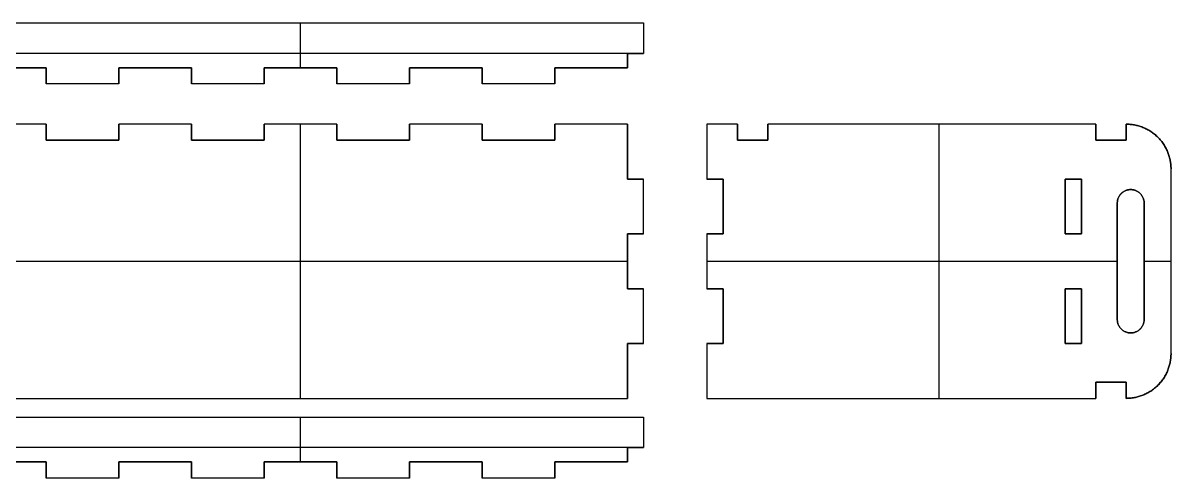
# Model space of a CAD drawing. Header units: millimetres. Extents: x -9556 to -1947, y -3269 to 306.
# Drawn here: x -3716 to -2435, y -1374 to -866 of the extents above; entities that cross this region are included whole.
import ezdxf

# ---------------------------------------------------------------- set-up
doc = ezdxf.new("R2010")
doc.units = ezdxf.units.MM
doc.header["$MEASUREMENT"] = 0
doc.layers.add('2 TRAY TROLLEY$PARTS LAID OUT$TROLLY', color=7, linetype='Continuous', true_color=0x000000)

msp = doc.modelspace()

# ---------------------------------------------------------------- linework, layer by layer
at = {"layer": '2 TRAY TROLLEY$PARTS LAID OUT$TROLLY', "color": 6, "true_color": 0xff00ff}
for p, q in [((-3789.7, -866.5, -41), (-3023.7, -866.5, -41)), ((-3406.7, -866.5, -32), (-3406.7, -866.5, -50)), ((-3406.7, -916.5, -50), (-3406.7, -866.5, -50)), ((-3406.7, -916.5, -32), (-3406.7, -866.5, -32)), ((-3023.7, -866.5, -41), (-3023.7, -900.5, -41)), ((-3041.7, -900.5, -50), (-3771.7, -900.5, -50)), ((-3041.7, -900.5, -32), (-3771.7, -900.5, -32)), ((-3771.7, -916.5, -39.8), (-3690.6, -916.5, -39.8)), ((-3609.4, -916.5, -39.8), (-3528.3, -916.5, -39.8)), ((-3568.9, -916.5, -32), (-3568.9, -916.5, -50)), ((-3447.2, -916.5, -39.8), (-3366.1, -916.5, -39.8)), ((-3406.7, -916.5, -32), (-3406.7, -916.5, -50)), ((-3285, -916.5, -39.8), (-3203.9, -916.5, -39.8)), ((-3244.4, -916.5, -32), (-3244.4, -916.5, -50)), ((-3122.8, -916.5, -39.8), (-3041.7, -916.5, -39.8)), ((-3082.2, -916.5, -32), (-3082.2, -916.5, -50)), ((-3609.4, -934.5, -41), (-3690.6, -934.5, -41)), ((-3447.2, -934.5, -41), (-3528.3, -934.5, -41)), ((-3285, -934.5, -41), (-3366.1, -934.5, -41)), ((-3122.8, -934.5, -41), (-3203.9, -934.5, -41)), ((-3789.7, -1306.5, -41), (-3023.7, -1306.5, -41)), ((-3406.7, -1306.5, -32), (-3406.7, -1306.5, -50)), ((-3406.7, -1356.5, -50), (-3406.7, -1306.5, -50)), ((-3406.7, -1356.5, -32), (-3406.7, -1306.5, -32)), ((-3023.7, -1306.5, -41), (-3023.7, -1340.5, -41)), ((-3041.7, -1340.5, -50), (-3771.7, -1340.5, -50)), ((-3041.7, -1340.5, -32), (-3771.7, -1340.5, -32)), ((-3771.7, -1356.5, -39.8), (-3690.6, -1356.5, -39.8)), ((-3609.4, -1356.5, -39.8), (-3528.3, -1356.5, -39.8)), ((-3568.9, -1356.5, -32), (-3568.9, -1356.5, -50)), ((-3447.2, -1356.5, -39.8), (-3366.1, -1356.5, -39.8)), ((-3406.7, -1356.5, -32), (-3406.7, -1356.5, -50)), ((-3285, -1356.5, -39.8), (-3203.9, -1356.5, -39.8)), ((-3244.4, -1356.5, -32), (-3244.4, -1356.5, -50)), ((-3122.8, -1356.5, -39.8), (-3041.7, -1356.5, -39.8)), ((-3082.2, -1356.5, -32), (-3082.2, -1356.5, -50)), ((-3609.4, -1374.5, -41), (-3690.6, -1374.5, -41)), ((-3447.2, -1374.5, -41), (-3528.3, -1374.5, -41)), ((-3285, -1374.5, -41), (-3366.1, -1374.5, -41)), ((-3122.8, -1374.5, -41), (-3203.9, -1374.5, -41))]:
    msp.add_line(p, q, dxfattribs=at)
at = {"layer": '2 TRAY TROLLEY$PARTS LAID OUT$TROLLY', "color": 5, "true_color": 0x0000ff}
for p, q in [((-3690.6, -979.5, -41), (-3771.7, -979.5, -41)), ((-3528.3, -979.5, -41), (-3609.4, -979.5, -41)), ((-3366.1, -979.5, -41), (-3447.2, -979.5, -41)), ((-3406.7, -1285.5, -32), (-3406.7, -979.5, -32)), ((-3406.7, -1285.5, -50), (-3406.7, -979.5, -50)), ((-3406.7, -979.5, -50), (-3406.7, -979.5, -32)), ((-3203.9, -979.5, -41), (-3285, -979.5, -41)), ((-3041.7, -979.5, -41), (-3122.8, -979.5, -41)), ((-3690.6, -988.5, -32), (-3690.6, -988.5, -50)), ((-3690.6, -997.5, -32), (-3690.6, -997.5, -50)), ((-3650, -997.5, -32), (-3650, -997.5, -50)), ((-3609.4, -988.5, -32), (-3609.4, -988.5, -50)), ((-3609.4, -997.5, -50), (-3609.4, -997.5, -32)), ((-3528.3, -988.5, -32), (-3528.3, -988.5, -50)), ((-3528.3, -997.5, -32), (-3528.3, -997.5, -50)), ((-3487.8, -997.5, -32), (-3487.8, -997.5, -50)), ((-3447.2, -988.5, -32), (-3447.2, -988.5, -50)), ((-3447.2, -997.5, -50), (-3447.2, -997.5, -32)), ((-3366.1, -988.5, -32), (-3366.1, -988.5, -50)), ((-3366.1, -997.5, -32), (-3366.1, -997.5, -50)), ((-3325.6, -997.5, -32), (-3325.6, -997.5, -50)), ((-3285, -988.5, -32), (-3285, -988.5, -50)), ((-3285, -997.5, -50), (-3285, -997.5, -32)), ((-3203.9, -988.5, -32), (-3203.9, -988.5, -50)), ((-3203.9, -997.5, -32), (-3203.9, -997.5, -50)), ((-3163.3, -997.5, -32), (-3163.3, -997.5, -50)), ((-3122.8, -988.5, -32), (-3122.8, -988.5, -50)), ((-3122.8, -997.5, -50), (-3122.8, -997.5, -32)), ((-3771.7, -1132.5, -32), (-3041.7, -1132.5, -32)), ((-3771.7, -1132.5, -50), (-3041.7, -1132.5, -50)), ((-3771.7, -1285.5, -41), (-3041.7, -1285.5, -41)), ((-3406.7, -1285.5, -50), (-3406.7, -1285.5, -32))]:
    msp.add_line(p, q, dxfattribs=at)
at = {"layer": '2 TRAY TROLLEY$PARTS LAID OUT$TROLLY', "color": 96, "true_color": 0x007f00}
for p, q in [((-2918.9, -979.5, -41), (-2952.9, -979.5, -41)), ((-2518.9, -979.5, -41), (-2884.9, -979.5, -41)), ((-2693.9, -979.5, -32), (-2693.9, -1285.5, -32)), ((-2693.9, -979.5, -50), (-2693.9, -1285.5, -50)), ((-2693.9, -979.5, -32), (-2693.9, -979.5, -50)), ((-2484.9, -979.5, -50), (-2484.9, -979.5, -32)), ((-2918.9, -988.5, -32), (-2918.9, -988.5, -50)), ((-2918.9, -997.5, -32), (-2918.9, -997.5, -50)), ((-2901.9, -997.5, -32), (-2901.9, -997.5, -50)), ((-2884.9, -988.5, -32), (-2884.9, -988.5, -50)), ((-2884.9, -997.5, -50), (-2884.9, -997.5, -32)), ((-2518.9, -988.5, -32), (-2518.9, -988.5, -50)), ((-2518.9, -997.5, -32), (-2518.9, -997.5, -50)), ((-2501.9, -997.5, -32), (-2501.9, -997.5, -50)), ((-2484.9, -988.5, -32), (-2484.9, -988.5, -50)), ((-2484.9, -997.5, -50), (-2484.9, -997.5, -32)), ((-2943.9, -1040.7, -50), (-2943.9, -1040.7, -32)), ((-2934.9, -1040.7, -50), (-2934.9, -1040.7, -32)), ((-2552.9, -1040.7, -32), (-2552.9, -1040.7, -50)), ((-2543.9, -1040.7, -50), (-2543.9, -1040.7, -32)), ((-2534.9, -1040.7, -50), (-2534.9, -1040.7, -32)), ((-2934.9, -1071.3, -50), (-2934.9, -1071.3, -32)), ((-2552.9, -1071.3, -50), (-2552.9, -1071.3, -32)), ((-2534.9, -1071.3, -50), (-2534.9, -1071.3, -32)), ((-2943.9, -1101.9, -50), (-2943.9, -1101.9, -32)), ((-2934.9, -1101.9, -32), (-2934.9, -1101.9, -50)), ((-2552.9, -1101.9, -32), (-2552.9, -1101.9, -50)), ((-2543.9, -1101.9, -50), (-2543.9, -1101.9, -32)), ((-2534.9, -1101.9, -32), (-2534.9, -1101.9, -50)), ((-2952.9, -1132.5, -32), (-2494.9, -1132.5, -32)), ((-2952.9, -1132.5, -50), (-2494.9, -1132.5, -50)), ((-2464.9, -1132.5, -32), (-2434.9, -1132.5, -32)), ((-2464.9, -1132.5, -50), (-2434.9, -1132.5, -50)), ((-2943.9, -1163.1, -50), (-2943.9, -1163.1, -32)), ((-2934.9, -1163.1, -32), (-2934.9, -1163.1, -50)), ((-2552.9, -1163.1, -32), (-2552.9, -1163.1, -50)), ((-2543.9, -1163.1, -50), (-2543.9, -1163.1, -32)), ((-2534.9, -1163.1, -32), (-2534.9, -1163.1, -50)), ((-2934.9, -1193.7, -50), (-2934.9, -1193.7, -32)), ((-2552.9, -1193.7, -50), (-2552.9, -1193.7, -32)), ((-2534.9, -1193.7, -50), (-2534.9, -1193.7, -32)), ((-2943.9, -1224.3, -50), (-2943.9, -1224.3, -32)), ((-2934.9, -1224.3, -32), (-2934.9, -1224.3, -50)), ((-2552.9, -1224.3, -50), (-2552.9, -1224.3, -32)), ((-2543.9, -1224.3, -50), (-2543.9, -1224.3, -32)), ((-2534.9, -1224.3, -32), (-2534.9, -1224.3, -50)), ((-2518.9, -1267.5, -32), (-2518.9, -1267.5, -50)), ((-2501.9, -1267.5, -32), (-2501.9, -1267.5, -50)), ((-2484.9, -1267.5, -50), (-2484.9, -1267.5, -32)), ((-2518.9, -1276.5, -32), (-2518.9, -1276.5, -50)), ((-2484.9, -1276.5, -32), (-2484.9, -1276.5, -50)), ((-2952.9, -1285.5, -41), (-2518.9, -1285.5, -41)), ((-2693.9, -1285.5, -32), (-2693.9, -1285.5, -50)), ((-2484.9, -1285.5, -50), (-2484.9, -1285.5, -32))]:
    msp.add_line(p, q, dxfattribs=at)
at = {"layer": '2 TRAY TROLLEY$PARTS LAID OUT$TROLLY', "color": 6, "true_color": 0xff00ff}
for points in [[(-3789.7, -866.5, -32), (-3406.7, -866.5, -32), (-3023.7, -866.5, -32)], [(-3789.7, -866.5, -50), (-3406.7, -866.5, -50), (-3023.7, -866.5, -50)], [(-3023.7, -866.5, -32), (-3023.7, -866.5, -41), (-3023.7, -866.5, -50)], [(-3023.7, -866.5, -32), (-3023.7, -883.5, -32), (-3023.7, -900.5, -32)], [(-3023.7, -866.5, -50), (-3023.7, -883.5, -50), (-3023.7, -900.5, -50)], [(-3023.7, -900.5, -32), (-3032.7, -900.5, -32), (-3041.7, -900.5, -32)], [(-3041.7, -900.5, -50), (-3041.7, -908.5, -50), (-3041.7, -916.5, -50)], [(-3041.7, -900.5, -50), (-3032.7, -900.5, -50), (-3023.7, -900.5, -50)], [(-3041.7, -900.5, -32), (-3041.7, -900.5, -41), (-3041.7, -900.5, -50)], [(-3041.7, -916.5, -32), (-3041.7, -908.5, -32), (-3041.7, -900.5, -32)], [(-3023.7, -900.5, -50), (-3023.7, -900.5, -41), (-3023.7, -900.5, -32)], [(-3771.7, -916.5, -50), (-3731.1, -916.5, -50), (-3690.6, -916.5, -50)], [(-3690.6, -916.5, -32), (-3731.1, -916.5, -32), (-3771.7, -916.5, -32)], [(-3690.6, -934.5, -50), (-3690.6, -925.5, -50), (-3690.6, -916.5, -50)], [(-3690.6, -916.5, -32), (-3690.6, -925.5, -32), (-3690.6, -934.5, -32)], [(-3690.6, -916.5, -50), (-3690.6, -916.5, -41), (-3690.6, -916.5, -32)], [(-3690.6, -916.5, -39.8), (-3690.6, -925.5, -39.8), (-3690.6, -934.5, -39.8)], [(-3609.4, -916.5, -50), (-3609.4, -925.5, -50), (-3609.4, -934.5, -50)], [(-3609.4, -916.5, -50), (-3568.9, -916.5, -50), (-3528.3, -916.5, -50)], [(-3609.4, -934.5, -32), (-3609.4, -925.5, -32), (-3609.4, -916.5, -32)], [(-3528.3, -916.5, -32), (-3568.9, -916.5, -32), (-3609.4, -916.5, -32)], [(-3609.4, -916.5, -32), (-3609.4, -916.5, -41), (-3609.4, -916.5, -50)], [(-3609.4, -916.5, -39.8), (-3609.4, -925.5, -39.8), (-3609.4, -934.5, -39.8)], [(-3528.3, -934.5, -50), (-3528.3, -925.5, -50), (-3528.3, -916.5, -50)], [(-3528.3, -916.5, -32), (-3528.3, -925.5, -32), (-3528.3, -934.5, -32)], [(-3528.3, -916.5, -50), (-3528.3, -916.5, -41), (-3528.3, -916.5, -32)], [(-3528.3, -916.5, -39.8), (-3528.3, -925.5, -39.8), (-3528.3, -934.5, -39.8)], [(-3447.2, -916.5, -50), (-3447.2, -925.5, -50), (-3447.2, -934.5, -50)], [(-3447.2, -916.5, -50), (-3406.7, -916.5, -50), (-3366.1, -916.5, -50)], [(-3447.2, -934.5, -32), (-3447.2, -925.5, -32), (-3447.2, -916.5, -32)], [(-3366.1, -916.5, -32), (-3406.7, -916.5, -32), (-3447.2, -916.5, -32)], [(-3447.2, -916.5, -32), (-3447.2, -916.5, -41), (-3447.2, -916.5, -50)], [(-3447.2, -916.5, -39.8), (-3447.2, -925.5, -39.8), (-3447.2, -934.5, -39.8)], [(-3366.1, -934.5, -50), (-3366.1, -925.5, -50), (-3366.1, -916.5, -50)], [(-3366.1, -916.5, -32), (-3366.1, -925.5, -32), (-3366.1, -934.5, -32)], [(-3366.1, -916.5, -50), (-3366.1, -916.5, -41), (-3366.1, -916.5, -32)], [(-3366.1, -916.5, -39.8), (-3366.1, -925.5, -39.8), (-3366.1, -934.5, -39.8)], [(-3285, -916.5, -50), (-3285, -925.5, -50), (-3285, -934.5, -50)], [(-3285, -916.5, -50), (-3244.4, -916.5, -50), (-3203.9, -916.5, -50)], [(-3285, -934.5, -32), (-3285, -925.5, -32), (-3285, -916.5, -32)], [(-3203.9, -916.5, -32), (-3244.4, -916.5, -32), (-3285, -916.5, -32)], [(-3285, -916.5, -32), (-3285, -916.5, -41), (-3285, -916.5, -50)], [(-3285, -916.5, -39.8), (-3285, -925.5, -39.8), (-3285, -934.5, -39.8)], [(-3203.9, -934.5, -50), (-3203.9, -925.5, -50), (-3203.9, -916.5, -50)], [(-3203.9, -916.5, -32), (-3203.9, -925.5, -32), (-3203.9, -934.5, -32)], [(-3203.9, -916.5, -50), (-3203.9, -916.5, -41), (-3203.9, -916.5, -32)], [(-3203.9, -916.5, -39.8), (-3203.9, -925.5, -39.8), (-3203.9, -934.5, -39.8)], [(-3122.8, -934.5, -32), (-3122.8, -925.5, -32), (-3122.8, -916.5, -32)], [(-3041.7, -916.5, -32), (-3082.2, -916.5, -32), (-3122.8, -916.5, -32)], [(-3122.8, -916.5, -50), (-3122.8, -925.5, -50), (-3122.8, -934.5, -50)], [(-3122.8, -916.5, -50), (-3082.2, -916.5, -50), (-3041.7, -916.5, -50)], [(-3122.8, -916.5, -32), (-3122.8, -916.5, -41), (-3122.8, -916.5, -50)], [(-3122.8, -916.5, -39.8), (-3122.8, -925.5, -39.8), (-3122.8, -934.5, -39.8)], [(-3041.7, -916.5, -50), (-3041.7, -916.5, -41), (-3041.7, -916.5, -32)], [(-3609.4, -934.5, -32), (-3650, -934.5, -32), (-3690.6, -934.5, -32)], [(-3609.4, -934.5, -50), (-3650, -934.5, -50), (-3690.6, -934.5, -50)], [(-3690.6, -934.5, -32), (-3690.6, -934.5, -41), (-3690.6, -934.5, -50)], [(-3609.4, -934.5, -50), (-3609.4, -934.5, -41), (-3609.4, -934.5, -32)], [(-3447.2, -934.5, -32), (-3487.8, -934.5, -32), (-3528.3, -934.5, -32)], [(-3447.2, -934.5, -50), (-3487.8, -934.5, -50), (-3528.3, -934.5, -50)], [(-3528.3, -934.5, -32), (-3528.3, -934.5, -41), (-3528.3, -934.5, -50)], [(-3447.2, -934.5, -50), (-3447.2, -934.5, -41), (-3447.2, -934.5, -32)], [(-3285, -934.5, -32), (-3325.6, -934.5, -32), (-3366.1, -934.5, -32)], [(-3285, -934.5, -50), (-3325.6, -934.5, -50), (-3366.1, -934.5, -50)], [(-3366.1, -934.5, -32), (-3366.1, -934.5, -41), (-3366.1, -934.5, -50)], [(-3285, -934.5, -50), (-3285, -934.5, -41), (-3285, -934.5, -32)], [(-3122.8, -934.5, -32), (-3163.3, -934.5, -32), (-3203.9, -934.5, -32)], [(-3122.8, -934.5, -50), (-3163.3, -934.5, -50), (-3203.9, -934.5, -50)], [(-3203.9, -934.5, -32), (-3203.9, -934.5, -41), (-3203.9, -934.5, -50)], [(-3122.8, -934.5, -50), (-3122.8, -934.5, -41), (-3122.8, -934.5, -32)], [(-3789.7, -1306.5, -32), (-3406.7, -1306.5, -32), (-3023.7, -1306.5, -32)], [(-3789.7, -1306.5, -50), (-3406.7, -1306.5, -50), (-3023.7, -1306.5, -50)], [(-3023.7, -1306.5, -32), (-3023.7, -1306.5, -41), (-3023.7, -1306.5, -50)], [(-3023.7, -1306.5, -32), (-3023.7, -1323.5, -32), (-3023.7, -1340.5, -32)], [(-3023.7, -1306.5, -50), (-3023.7, -1323.5, -50), (-3023.7, -1340.5, -50)], [(-3023.7, -1340.5, -32), (-3032.7, -1340.5, -32), (-3041.7, -1340.5, -32)], [(-3041.7, -1340.5, -50), (-3041.7, -1348.5, -50), (-3041.7, -1356.5, -50)], [(-3041.7, -1340.5, -50), (-3032.7, -1340.5, -50), (-3023.7, -1340.5, -50)], [(-3041.7, -1340.5, -32), (-3041.7, -1340.5, -41), (-3041.7, -1340.5, -50)], [(-3041.7, -1356.5, -32), (-3041.7, -1348.5, -32), (-3041.7, -1340.5, -32)], [(-3023.7, -1340.5, -50), (-3023.7, -1340.5, -41), (-3023.7, -1340.5, -32)], [(-3771.7, -1356.5, -50), (-3731.1, -1356.5, -50), (-3690.6, -1356.5, -50)], [(-3690.6, -1356.5, -32), (-3731.1, -1356.5, -32), (-3771.7, -1356.5, -32)], [(-3690.6, -1374.5, -50), (-3690.6, -1365.5, -50), (-3690.6, -1356.5, -50)], [(-3690.6, -1356.5, -32), (-3690.6, -1365.5, -32), (-3690.6, -1374.5, -32)], [(-3690.6, -1356.5, -50), (-3690.6, -1356.5, -41), (-3690.6, -1356.5, -32)], [(-3690.6, -1356.5, -39.8), (-3690.6, -1365.5, -39.8), (-3690.6, -1374.5, -39.8)], [(-3609.4, -1356.5, -50), (-3609.4, -1365.5, -50), (-3609.4, -1374.5, -50)], [(-3609.4, -1356.5, -50), (-3568.9, -1356.5, -50), (-3528.3, -1356.5, -50)], [(-3609.4, -1374.5, -32), (-3609.4, -1365.5, -32), (-3609.4, -1356.5, -32)], [(-3528.3, -1356.5, -32), (-3568.9, -1356.5, -32), (-3609.4, -1356.5, -32)], [(-3609.4, -1356.5, -32), (-3609.4, -1356.5, -41), (-3609.4, -1356.5, -50)], [(-3609.4, -1356.5, -39.8), (-3609.4, -1365.5, -39.8), (-3609.4, -1374.5, -39.8)], [(-3528.3, -1374.5, -50), (-3528.3, -1365.5, -50), (-3528.3, -1356.5, -50)], [(-3528.3, -1356.5, -32), (-3528.3, -1365.5, -32), (-3528.3, -1374.5, -32)], [(-3528.3, -1356.5, -50), (-3528.3, -1356.5, -41), (-3528.3, -1356.5, -32)], [(-3528.3, -1356.5, -39.8), (-3528.3, -1365.5, -39.8), (-3528.3, -1374.5, -39.8)], [(-3447.2, -1356.5, -50), (-3447.2, -1365.5, -50), (-3447.2, -1374.5, -50)], [(-3447.2, -1356.5, -50), (-3406.7, -1356.5, -50), (-3366.1, -1356.5, -50)], [(-3447.2, -1374.5, -32), (-3447.2, -1365.5, -32), (-3447.2, -1356.5, -32)], [(-3366.1, -1356.5, -32), (-3406.7, -1356.5, -32), (-3447.2, -1356.5, -32)], [(-3447.2, -1356.5, -32), (-3447.2, -1356.5, -41), (-3447.2, -1356.5, -50)], [(-3447.2, -1356.5, -39.8), (-3447.2, -1365.5, -39.8), (-3447.2, -1374.5, -39.8)], [(-3366.1, -1374.5, -50), (-3366.1, -1365.5, -50), (-3366.1, -1356.5, -50)], [(-3366.1, -1356.5, -32), (-3366.1, -1365.5, -32), (-3366.1, -1374.5, -32)], [(-3366.1, -1356.5, -50), (-3366.1, -1356.5, -41), (-3366.1, -1356.5, -32)], [(-3366.1, -1356.5, -39.8), (-3366.1, -1365.5, -39.8), (-3366.1, -1374.5, -39.8)], [(-3285, -1356.5, -50), (-3285, -1365.5, -50), (-3285, -1374.5, -50)], [(-3285, -1356.5, -50), (-3244.4, -1356.5, -50), (-3203.9, -1356.5, -50)], [(-3285, -1374.5, -32), (-3285, -1365.5, -32), (-3285, -1356.5, -32)], [(-3203.9, -1356.5, -32), (-3244.4, -1356.5, -32), (-3285, -1356.5, -32)], [(-3285, -1356.5, -32), (-3285, -1356.5, -41), (-3285, -1356.5, -50)], [(-3285, -1356.5, -39.8), (-3285, -1365.5, -39.8), (-3285, -1374.5, -39.8)], [(-3203.9, -1374.5, -50), (-3203.9, -1365.5, -50), (-3203.9, -1356.5, -50)], [(-3203.9, -1356.5, -32), (-3203.9, -1365.5, -32), (-3203.9, -1374.5, -32)], [(-3203.9, -1356.5, -50), (-3203.9, -1356.5, -41), (-3203.9, -1356.5, -32)], [(-3203.9, -1356.5, -39.8), (-3203.9, -1365.5, -39.8), (-3203.9, -1374.5, -39.8)], [(-3122.8, -1374.5, -32), (-3122.8, -1365.5, -32), (-3122.8, -1356.5, -32)], [(-3041.7, -1356.5, -32), (-3082.2, -1356.5, -32), (-3122.8, -1356.5, -32)], [(-3122.8, -1356.5, -50), (-3122.8, -1365.5, -50), (-3122.8, -1374.5, -50)], [(-3122.8, -1356.5, -50), (-3082.2, -1356.5, -50), (-3041.7, -1356.5, -50)], [(-3122.8, -1356.5, -32), (-3122.8, -1356.5, -41), (-3122.8, -1356.5, -50)], [(-3122.8, -1356.5, -39.8), (-3122.8, -1365.5, -39.8), (-3122.8, -1374.5, -39.8)], [(-3041.7, -1356.5, -50), (-3041.7, -1356.5, -41), (-3041.7, -1356.5, -32)], [(-3609.4, -1374.5, -32), (-3650, -1374.5, -32), (-3690.6, -1374.5, -32)], [(-3609.4, -1374.5, -50), (-3650, -1374.5, -50), (-3690.6, -1374.5, -50)], [(-3690.6, -1374.5, -32), (-3690.6, -1374.5, -41), (-3690.6, -1374.5, -50)], [(-3609.4, -1374.5, -50), (-3609.4, -1374.5, -41), (-3609.4, -1374.5, -32)], [(-3447.2, -1374.5, -32), (-3487.8, -1374.5, -32), (-3528.3, -1374.5, -32)], [(-3447.2, -1374.5, -50), (-3487.8, -1374.5, -50), (-3528.3, -1374.5, -50)], [(-3528.3, -1374.5, -32), (-3528.3, -1374.5, -41), (-3528.3, -1374.5, -50)], [(-3447.2, -1374.5, -50), (-3447.2, -1374.5, -41), (-3447.2, -1374.5, -32)], [(-3285, -1374.5, -32), (-3325.6, -1374.5, -32), (-3366.1, -1374.5, -32)], [(-3285, -1374.5, -50), (-3325.6, -1374.5, -50), (-3366.1, -1374.5, -50)], [(-3366.1, -1374.5, -32), (-3366.1, -1374.5, -41), (-3366.1, -1374.5, -50)], [(-3285, -1374.5, -50), (-3285, -1374.5, -41), (-3285, -1374.5, -32)], [(-3122.8, -1374.5, -32), (-3163.3, -1374.5, -32), (-3203.9, -1374.5, -32)], [(-3122.8, -1374.5, -50), (-3163.3, -1374.5, -50), (-3203.9, -1374.5, -50)], [(-3203.9, -1374.5, -32), (-3203.9, -1374.5, -41), (-3203.9, -1374.5, -50)], [(-3122.8, -1374.5, -50), (-3122.8, -1374.5, -41), (-3122.8, -1374.5, -32)]]:
    msp.add_open_spline(points, degree=2, dxfattribs=at)
at = {"layer": '2 TRAY TROLLEY$PARTS LAID OUT$TROLLY', "color": 5, "true_color": 0x0000ff}
for points in [[(-3690.6, -979.5, -32), (-3731.1, -979.5, -32), (-3771.7, -979.5, -32)], [(-3690.6, -979.5, -50), (-3731.1, -979.5, -50), (-3771.7, -979.5, -50)], [(-3690.6, -997.5, -32), (-3690.6, -988.5, -32), (-3690.6, -979.5, -32)], [(-3690.6, -979.5, -50), (-3690.6, -988.5, -50), (-3690.6, -997.5, -50)], [(-3690.6, -979.5, -50), (-3690.6, -979.5, -41), (-3690.6, -979.5, -32)], [(-3528.3, -979.5, -32), (-3568.9, -979.5, -32), (-3609.4, -979.5, -32)], [(-3528.3, -979.5, -50), (-3568.9, -979.5, -50), (-3609.4, -979.5, -50)], [(-3609.4, -979.5, -32), (-3609.4, -988.5, -32), (-3609.4, -997.5, -32)], [(-3609.4, -997.5, -50), (-3609.4, -988.5, -50), (-3609.4, -979.5, -50)], [(-3609.4, -979.5, -50), (-3609.4, -979.5, -41), (-3609.4, -979.5, -32)], [(-3528.3, -997.5, -32), (-3528.3, -988.5, -32), (-3528.3, -979.5, -32)], [(-3528.3, -979.5, -50), (-3528.3, -988.5, -50), (-3528.3, -997.5, -50)], [(-3528.3, -979.5, -50), (-3528.3, -979.5, -41), (-3528.3, -979.5, -32)], [(-3366.1, -979.5, -32), (-3406.7, -979.5, -32), (-3447.2, -979.5, -32)], [(-3366.1, -979.5, -50), (-3406.7, -979.5, -50), (-3447.2, -979.5, -50)], [(-3447.2, -979.5, -32), (-3447.2, -988.5, -32), (-3447.2, -997.5, -32)], [(-3447.2, -997.5, -50), (-3447.2, -988.5, -50), (-3447.2, -979.5, -50)], [(-3447.2, -979.5, -50), (-3447.2, -979.5, -41), (-3447.2, -979.5, -32)], [(-3366.1, -997.5, -32), (-3366.1, -988.5, -32), (-3366.1, -979.5, -32)], [(-3366.1, -979.5, -50), (-3366.1, -988.5, -50), (-3366.1, -997.5, -50)], [(-3366.1, -979.5, -50), (-3366.1, -979.5, -41), (-3366.1, -979.5, -32)], [(-3203.9, -979.5, -32), (-3244.4, -979.5, -32), (-3285, -979.5, -32)], [(-3203.9, -979.5, -50), (-3244.4, -979.5, -50), (-3285, -979.5, -50)], [(-3285, -979.5, -32), (-3285, -988.5, -32), (-3285, -997.5, -32)], [(-3285, -997.5, -50), (-3285, -988.5, -50), (-3285, -979.5, -50)], [(-3285, -979.5, -50), (-3285, -979.5, -41), (-3285, -979.5, -32)], [(-3203.9, -997.5, -32), (-3203.9, -988.5, -32), (-3203.9, -979.5, -32)], [(-3203.9, -979.5, -50), (-3203.9, -988.5, -50), (-3203.9, -997.5, -50)], [(-3203.9, -979.5, -50), (-3203.9, -979.5, -41), (-3203.9, -979.5, -32)], [(-3041.7, -979.5, -32), (-3082.2, -979.5, -32), (-3122.8, -979.5, -32)], [(-3041.7, -979.5, -50), (-3082.2, -979.5, -50), (-3122.8, -979.5, -50)], [(-3122.8, -979.5, -32), (-3122.8, -988.5, -32), (-3122.8, -997.5, -32)], [(-3122.8, -997.5, -50), (-3122.8, -988.5, -50), (-3122.8, -979.5, -50)], [(-3122.8, -979.5, -50), (-3122.8, -979.5, -41), (-3122.8, -979.5, -32)], [(-3041.7, -1040.7, -32), (-3041.7, -1010.1, -32), (-3041.7, -979.5, -32)], [(-3041.7, -979.5, -50), (-3041.7, -1010.1, -50), (-3041.7, -1040.7, -50)], [(-3041.7, -979.5, -32), (-3041.7, -979.5, -41), (-3041.7, -979.5, -50)], [(-3609.4, -997.5, -32), (-3650, -997.5, -32), (-3690.6, -997.5, -32)], [(-3690.6, -997.5, -50), (-3650, -997.5, -50), (-3609.4, -997.5, -50)], [(-3447.2, -997.5, -32), (-3487.8, -997.5, -32), (-3528.3, -997.5, -32)], [(-3528.3, -997.5, -50), (-3487.8, -997.5, -50), (-3447.2, -997.5, -50)], [(-3285, -997.5, -32), (-3325.6, -997.5, -32), (-3366.1, -997.5, -32)], [(-3366.1, -997.5, -50), (-3325.6, -997.5, -50), (-3285, -997.5, -50)], [(-3122.8, -997.5, -32), (-3163.3, -997.5, -32), (-3203.9, -997.5, -32)], [(-3203.9, -997.5, -50), (-3163.3, -997.5, -50), (-3122.8, -997.5, -50)], [(-3041.7, -1010.1, -32), (-3041.7, -1010.1, -41), (-3041.7, -1010.1, -50)], [(-3023.7, -1040.7, -32), (-3032.7, -1040.7, -32), (-3041.7, -1040.7, -32)], [(-3041.7, -1040.7, -50), (-3032.7, -1040.7, -50), (-3023.7, -1040.7, -50)], [(-3041.7, -1040.7, -32), (-3041.7, -1040.7, -41), (-3041.7, -1040.7, -50)], [(-3023.7, -1040.7, -50), (-3023.7, -1040.7, -41), (-3023.7, -1040.7, -32)], [(-3023.7, -1101.9, -32), (-3023.7, -1071.3, -32), (-3023.7, -1040.7, -32)], [(-3023.7, -1101.9, -50), (-3023.7, -1071.3, -50), (-3023.7, -1040.7, -50)], [(-3023.7, -1101.9, -41), (-3023.7, -1071.3, -41), (-3023.7, -1040.7, -41)], [(-3041.7, -1101.9, -32), (-3032.7, -1101.9, -32), (-3023.7, -1101.9, -32)], [(-3041.7, -1163.1, -32), (-3041.7, -1132.5, -32), (-3041.7, -1101.9, -32)], [(-3023.7, -1101.9, -50), (-3032.7, -1101.9, -50), (-3041.7, -1101.9, -50)], [(-3041.7, -1101.9, -50), (-3041.7, -1132.5, -50), (-3041.7, -1163.1, -50)], [(-3041.7, -1101.9, -32), (-3041.7, -1101.9, -41), (-3041.7, -1101.9, -50)], [(-3023.7, -1101.9, -32), (-3023.7, -1101.9, -41), (-3023.7, -1101.9, -50)], [(-3041.7, -1132.5, -32), (-3041.7, -1132.5, -41), (-3041.7, -1132.5, -50)], [(-3023.7, -1163.1, -32), (-3032.7, -1163.1, -32), (-3041.7, -1163.1, -32)], [(-3041.7, -1163.1, -50), (-3032.7, -1163.1, -50), (-3023.7, -1163.1, -50)], [(-3041.7, -1163.1, -32), (-3041.7, -1163.1, -41), (-3041.7, -1163.1, -50)], [(-3023.7, -1224.3, -32), (-3023.7, -1193.7, -32), (-3023.7, -1163.1, -32)], [(-3023.7, -1224.3, -50), (-3023.7, -1193.7, -50), (-3023.7, -1163.1, -50)], [(-3023.7, -1163.1, -50), (-3023.7, -1163.1, -41), (-3023.7, -1163.1, -32)], [(-3023.7, -1224.3, -41), (-3023.7, -1193.7, -41), (-3023.7, -1163.1, -41)], [(-3041.7, -1224.3, -32), (-3032.7, -1224.3, -32), (-3023.7, -1224.3, -32)], [(-3041.7, -1285.5, -32), (-3041.7, -1254.9, -32), (-3041.7, -1224.3, -32)], [(-3023.7, -1224.3, -50), (-3032.7, -1224.3, -50), (-3041.7, -1224.3, -50)], [(-3041.7, -1224.3, -50), (-3041.7, -1254.9, -50), (-3041.7, -1285.5, -50)], [(-3041.7, -1224.3, -32), (-3041.7, -1224.3, -41), (-3041.7, -1224.3, -50)], [(-3023.7, -1224.3, -32), (-3023.7, -1224.3, -41), (-3023.7, -1224.3, -50)], [(-3041.7, -1254.9, -32), (-3041.7, -1254.9, -41), (-3041.7, -1254.9, -50)], [(-3771.7, -1285.5, -32), (-3406.7, -1285.5, -32), (-3041.7, -1285.5, -32)], [(-3771.7, -1285.5, -50), (-3406.7, -1285.5, -50), (-3041.7, -1285.5, -50)], [(-3041.7, -1285.5, -32), (-3041.7, -1285.5, -41), (-3041.7, -1285.5, -50)]]:
    msp.add_open_spline(points, degree=2, dxfattribs=at)
at = {"layer": '2 TRAY TROLLEY$PARTS LAID OUT$TROLLY', "color": 96, "true_color": 0x007f00}
for points in [[(-2952.9, -979.5, -32), (-2952.9, -1010.1, -32), (-2952.9, -1040.7, -32)], [(-2952.9, -979.5, -50), (-2952.9, -1010.1, -50), (-2952.9, -1040.7, -50)], [(-2952.9, -979.5, -32), (-2952.9, -979.5, -41), (-2952.9, -979.5, -50)], [(-2918.9, -979.5, -32), (-2935.9, -979.5, -32), (-2952.9, -979.5, -32)], [(-2918.9, -979.5, -50), (-2935.9, -979.5, -50), (-2952.9, -979.5, -50)], [(-2952.9, -979.5, -41), (-2952.9, -1010.1, -41), (-2952.9, -1040.7, -41)], [(-2918.9, -979.5, -50), (-2918.9, -979.5, -41), (-2918.9, -979.5, -32)], [(-2918.9, -979.5, -32), (-2918.9, -988.5, -32), (-2918.9, -997.5, -32)], [(-2918.9, -997.5, -50), (-2918.9, -988.5, -50), (-2918.9, -979.5, -50)], [(-2884.9, -979.5, -50), (-2884.9, -979.5, -41), (-2884.9, -979.5, -32)], [(-2884.9, -997.5, -32), (-2884.9, -988.5, -32), (-2884.9, -979.5, -32)], [(-2884.9, -979.5, -50), (-2884.9, -988.5, -50), (-2884.9, -997.5, -50)], [(-2518.9, -979.5, -32), (-2701.9, -979.5, -32), (-2884.9, -979.5, -32)], [(-2518.9, -979.5, -50), (-2701.9, -979.5, -50), (-2884.9, -979.5, -50)], [(-2518.9, -979.5, -32), (-2518.9, -988.5, -32), (-2518.9, -997.5, -32)], [(-2518.9, -997.5, -50), (-2518.9, -988.5, -50), (-2518.9, -979.5, -50)], [(-2518.9, -979.5, -50), (-2518.9, -979.5, -41), (-2518.9, -979.5, -32)], [(-2484.9, -997.5, -32), (-2484.9, -988.5, -32), (-2484.9, -979.5, -32)], [(-2484.9, -979.5, -50), (-2484.9, -988.5, -50), (-2484.9, -997.5, -50)], [(-2918.9, -997.5, -32), (-2901.9, -997.5, -32), (-2884.9, -997.5, -32)], [(-2884.9, -997.5, -50), (-2901.9, -997.5, -50), (-2918.9, -997.5, -50)], [(-2518.9, -997.5, -32), (-2501.9, -997.5, -32), (-2484.9, -997.5, -32)], [(-2484.9, -997.5, -50), (-2501.9, -997.5, -50), (-2518.9, -997.5, -50)], [(-2449.5, -994.1, -50), (-2449.5, -994.1, -41), (-2449.5, -994.1, -32)], [(-2434.9, -1235.5, -32), (-2434.9, -1132.5, -32), (-2434.9, -1029.5, -32)], [(-2434.9, -1235.5, -50), (-2434.9, -1132.5, -50), (-2434.9, -1029.5, -50)], [(-2434.9, -1029.5, -50), (-2434.9, -1029.5, -41), (-2434.9, -1029.5, -32)], [(-2434.9, -1235.5, -41), (-2434.9, -1132.5, -41), (-2434.9, -1029.5, -41)], [(-2952.9, -1040.7, -32), (-2952.9, -1040.7, -41), (-2952.9, -1040.7, -50)], [(-2934.9, -1040.7, -32), (-2943.9, -1040.7, -32), (-2952.9, -1040.7, -32)], [(-2952.9, -1040.7, -50), (-2943.9, -1040.7, -50), (-2934.9, -1040.7, -50)], [(-2934.9, -1101.9, -32), (-2934.9, -1071.3, -32), (-2934.9, -1040.7, -32)], [(-2934.9, -1040.7, -50), (-2934.9, -1071.3, -50), (-2934.9, -1101.9, -50)], [(-2534.9, -1040.7, -32), (-2543.9, -1040.7, -32), (-2552.9, -1040.7, -32)], [(-2552.9, -1040.7, -32), (-2552.9, -1071.3, -32), (-2552.9, -1101.9, -32)], [(-2552.9, -1040.7, -50), (-2543.9, -1040.7, -50), (-2534.9, -1040.7, -50)], [(-2552.9, -1101.9, -50), (-2552.9, -1071.3, -50), (-2552.9, -1040.7, -50)], [(-2534.9, -1101.9, -32), (-2534.9, -1071.3, -32), (-2534.9, -1040.7, -32)], [(-2534.9, -1040.7, -50), (-2534.9, -1071.3, -50), (-2534.9, -1101.9, -50)], [(-2479.9, -1052.5, -32), (-2479.9, -1052.5, -41), (-2479.9, -1052.5, -50)], [(-2494.9, -1067.5, -32), (-2494.9, -1132.5, -32), (-2494.9, -1197.5, -32)], [(-2494.9, -1197.5, -50), (-2494.9, -1132.5, -50), (-2494.9, -1067.5, -50)], [(-2494.9, -1067.5, -32), (-2494.9, -1067.5, -41), (-2494.9, -1067.5, -50)], [(-2464.9, -1197.5, -32), (-2464.9, -1132.5, -32), (-2464.9, -1067.5, -32)], [(-2464.9, -1067.5, -50), (-2464.9, -1132.5, -50), (-2464.9, -1197.5, -50)], [(-2464.9, -1067.5, -32), (-2464.9, -1067.5, -41), (-2464.9, -1067.5, -50)], [(-2952.9, -1101.9, -32), (-2952.9, -1101.9, -41), (-2952.9, -1101.9, -50)], [(-2952.9, -1101.9, -32), (-2943.9, -1101.9, -32), (-2934.9, -1101.9, -32)], [(-2934.9, -1101.9, -50), (-2943.9, -1101.9, -50), (-2952.9, -1101.9, -50)], [(-2952.9, -1101.9, -32), (-2952.9, -1132.5, -32), (-2952.9, -1163.1, -32)], [(-2952.9, -1101.9, -50), (-2952.9, -1132.5, -50), (-2952.9, -1163.1, -50)], [(-2952.9, -1101.9, -41), (-2952.9, -1132.5, -41), (-2952.9, -1163.1, -41)], [(-2552.9, -1101.9, -32), (-2543.9, -1101.9, -32), (-2534.9, -1101.9, -32)], [(-2534.9, -1101.9, -50), (-2543.9, -1101.9, -50), (-2552.9, -1101.9, -50)], [(-2952.9, -1132.5, -32), (-2952.9, -1132.5, -41), (-2952.9, -1132.5, -50)], [(-2494.9, -1132.5, -32), (-2494.9, -1132.5, -41), (-2494.9, -1132.5, -50)], [(-2464.9, -1132.5, -32), (-2464.9, -1132.5, -41), (-2464.9, -1132.5, -50)], [(-2434.9, -1132.5, -32), (-2434.9, -1132.5, -41), (-2434.9, -1132.5, -50)], [(-2934.9, -1163.1, -32), (-2943.9, -1163.1, -32), (-2952.9, -1163.1, -32)], [(-2952.9, -1163.1, -50), (-2943.9, -1163.1, -50), (-2934.9, -1163.1, -50)], [(-2952.9, -1163.1, -32), (-2952.9, -1163.1, -41), (-2952.9, -1163.1, -50)], [(-2934.9, -1224.3, -32), (-2934.9, -1193.7, -32), (-2934.9, -1163.1, -32)], [(-2934.9, -1163.1, -50), (-2934.9, -1193.7, -50), (-2934.9, -1224.3, -50)], [(-2534.9, -1163.1, -32), (-2543.9, -1163.1, -32), (-2552.9, -1163.1, -32)], [(-2552.9, -1163.1, -32), (-2552.9, -1193.7, -32), (-2552.9, -1224.3, -32)], [(-2552.9, -1163.1, -50), (-2543.9, -1163.1, -50), (-2534.9, -1163.1, -50)], [(-2552.9, -1224.3, -50), (-2552.9, -1193.7, -50), (-2552.9, -1163.1, -50)], [(-2534.9, -1224.3, -32), (-2534.9, -1193.7, -32), (-2534.9, -1163.1, -32)], [(-2534.9, -1163.1, -50), (-2534.9, -1193.7, -50), (-2534.9, -1224.3, -50)], [(-2494.9, -1197.5, -32), (-2494.9, -1197.5, -41), (-2494.9, -1197.5, -50)], [(-2464.9, -1197.5, -32), (-2464.9, -1197.5, -41), (-2464.9, -1197.5, -50)], [(-2479.9, -1212.5, -32), (-2479.9, -1212.5, -41), (-2479.9, -1212.5, -50)], [(-2952.9, -1224.3, -32), (-2943.9, -1224.3, -32), (-2934.9, -1224.3, -32)], [(-2934.9, -1224.3, -50), (-2943.9, -1224.3, -50), (-2952.9, -1224.3, -50)], [(-2952.9, -1224.3, -50), (-2952.9, -1224.3, -41), (-2952.9, -1224.3, -32)], [(-2952.9, -1224.3, -32), (-2952.9, -1254.9, -32), (-2952.9, -1285.5, -32)], [(-2952.9, -1224.3, -50), (-2952.9, -1254.9, -50), (-2952.9, -1285.5, -50)], [(-2952.9, -1224.3, -41), (-2952.9, -1254.9, -41), (-2952.9, -1285.5, -41)], [(-2552.9, -1224.3, -32), (-2543.9, -1224.3, -32), (-2534.9, -1224.3, -32)], [(-2534.9, -1224.3, -50), (-2543.9, -1224.3, -50), (-2552.9, -1224.3, -50)], [(-2434.9, -1235.5, -50), (-2434.9, -1235.5, -41), (-2434.9, -1235.5, -32)], [(-2484.9, -1267.5, -32), (-2501.9, -1267.5, -32), (-2518.9, -1267.5, -32)], [(-2518.9, -1267.5, -32), (-2518.9, -1276.5, -32), (-2518.9, -1285.5, -32)], [(-2518.9, -1267.5, -50), (-2501.9, -1267.5, -50), (-2484.9, -1267.5, -50)], [(-2518.9, -1285.5, -50), (-2518.9, -1276.5, -50), (-2518.9, -1267.5, -50)], [(-2484.9, -1285.5, -32), (-2484.9, -1276.5, -32), (-2484.9, -1267.5, -32)], [(-2484.9, -1267.5, -50), (-2484.9, -1276.5, -50), (-2484.9, -1285.5, -50)], [(-2449.5, -1270.9, -50), (-2449.5, -1270.9, -41), (-2449.5, -1270.9, -32)], [(-2952.9, -1285.5, -32), (-2952.9, -1285.5, -41), (-2952.9, -1285.5, -50)], [(-2952.9, -1285.5, -32), (-2735.9, -1285.5, -32), (-2518.9, -1285.5, -32)], [(-2952.9, -1285.5, -50), (-2735.9, -1285.5, -50), (-2518.9, -1285.5, -50)], [(-2518.9, -1285.5, -50), (-2518.9, -1285.5, -41), (-2518.9, -1285.5, -32)]]:
    msp.add_open_spline(points, degree=2, dxfattribs=at)
for points in [[(-2484.9, -979.5, -32), (-2434.9, -979.5, -32), (-2434.9, -1029.5, -32)], [(-2434.9, -1029.5, -50), (-2434.9, -979.5, -50), (-2484.9, -979.5, -50)], [(-2434.9, -1029.5, -41), (-2434.9, -979.5, -41), (-2484.9, -979.5, -41)], [(-2434.9, -1235.5, -32), (-2434.9, -1285.5, -32), (-2484.9, -1285.5, -32)], [(-2484.9, -1285.5, -50), (-2434.9, -1285.5, -50), (-2434.9, -1235.5, -50)], [(-2484.9, -1285.5, -41), (-2434.9, -1285.5, -41), (-2434.9, -1235.5, -41)]]:
    msp.add_rational_spline(points, [1, 0.707106781187, 1], degree=2, dxfattribs=at)
for points, knots in [([(-2464.9, -1067.5, -32), (-2464.9, -1052.5, -32), (-2479.9, -1052.5, -32), (-2494.9, -1052.5, -32), (-2494.9, -1067.5, -32)], [-187.809725, -187.809725, -187.809725, -164.24778, -164.24778, -140.685835, -140.685835, -140.685835]), ([(-2494.9, -1067.5, -50), (-2494.9, -1052.5, -50), (-2479.9, -1052.5, -50), (-2464.9, -1052.5, -50), (-2464.9, -1067.5, -50)], [140.685835, 140.685835, 140.685835, 164.24778, 164.24778, 187.809725, 187.809725, 187.809725]), ([(-2494.9, -1197.5, -32), (-2494.9, -1212.5, -32), (-2479.9, -1212.5, -32), (-2464.9, -1212.5, -32), (-2464.9, -1197.5, -32)], [-70.685835, -70.685835, -70.685835, -47.12389, -47.12389, -23.561945, -23.561945, -23.561945]), ([(-2464.9, -1197.5, -50), (-2464.9, -1212.5, -50), (-2479.9, -1212.5, -50), (-2494.9, -1212.5, -50), (-2494.9, -1197.5, -50)], [23.561945, 23.561945, 23.561945, 47.12389, 47.12389, 70.685835, 70.685835, 70.685835])]:
    msp.add_rational_spline(points, [1, 0.707106781187, 1, 0.707106781187, 1], degree=2, knots=knots, dxfattribs=at)

doc.saveas('drawing.dxf')
